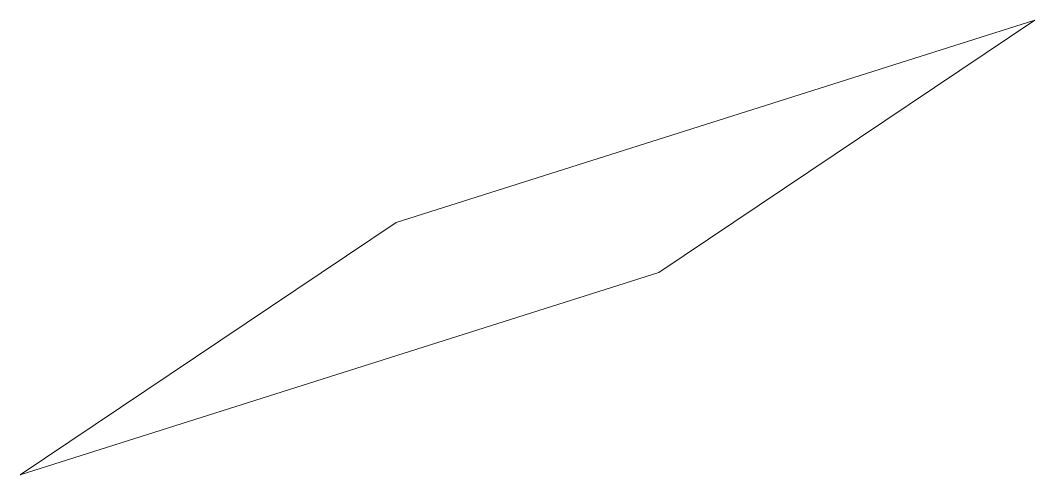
# Model space of a CAD drawing. Extents: x -43.6 to 14.6, y -22.1 to 4.
import ezdxf

# ---------------------------------------------------------------- set-up
doc = ezdxf.new("R2010")
doc.units = 0
doc.layers.add('s001-#def-active-grp', color=7, linetype='CONTINUOUS')

msp = doc.modelspace()

# ---------------------------------------------------------------- linework, layer by layer
at = {"layer": 's001-#def-active-grp', "color": 7, "linetype": 'CONTINUOUS', "lineweight": 13, "true_color": 0x000000}
msp.add_lwpolyline([(-43.635, -22.11), (-6.985, -10.504), (14.575, 3.98), (-22.075, -7.625), (-43.635, -22.11)], dxfattribs=at)

doc.saveas('drawing.dxf')
